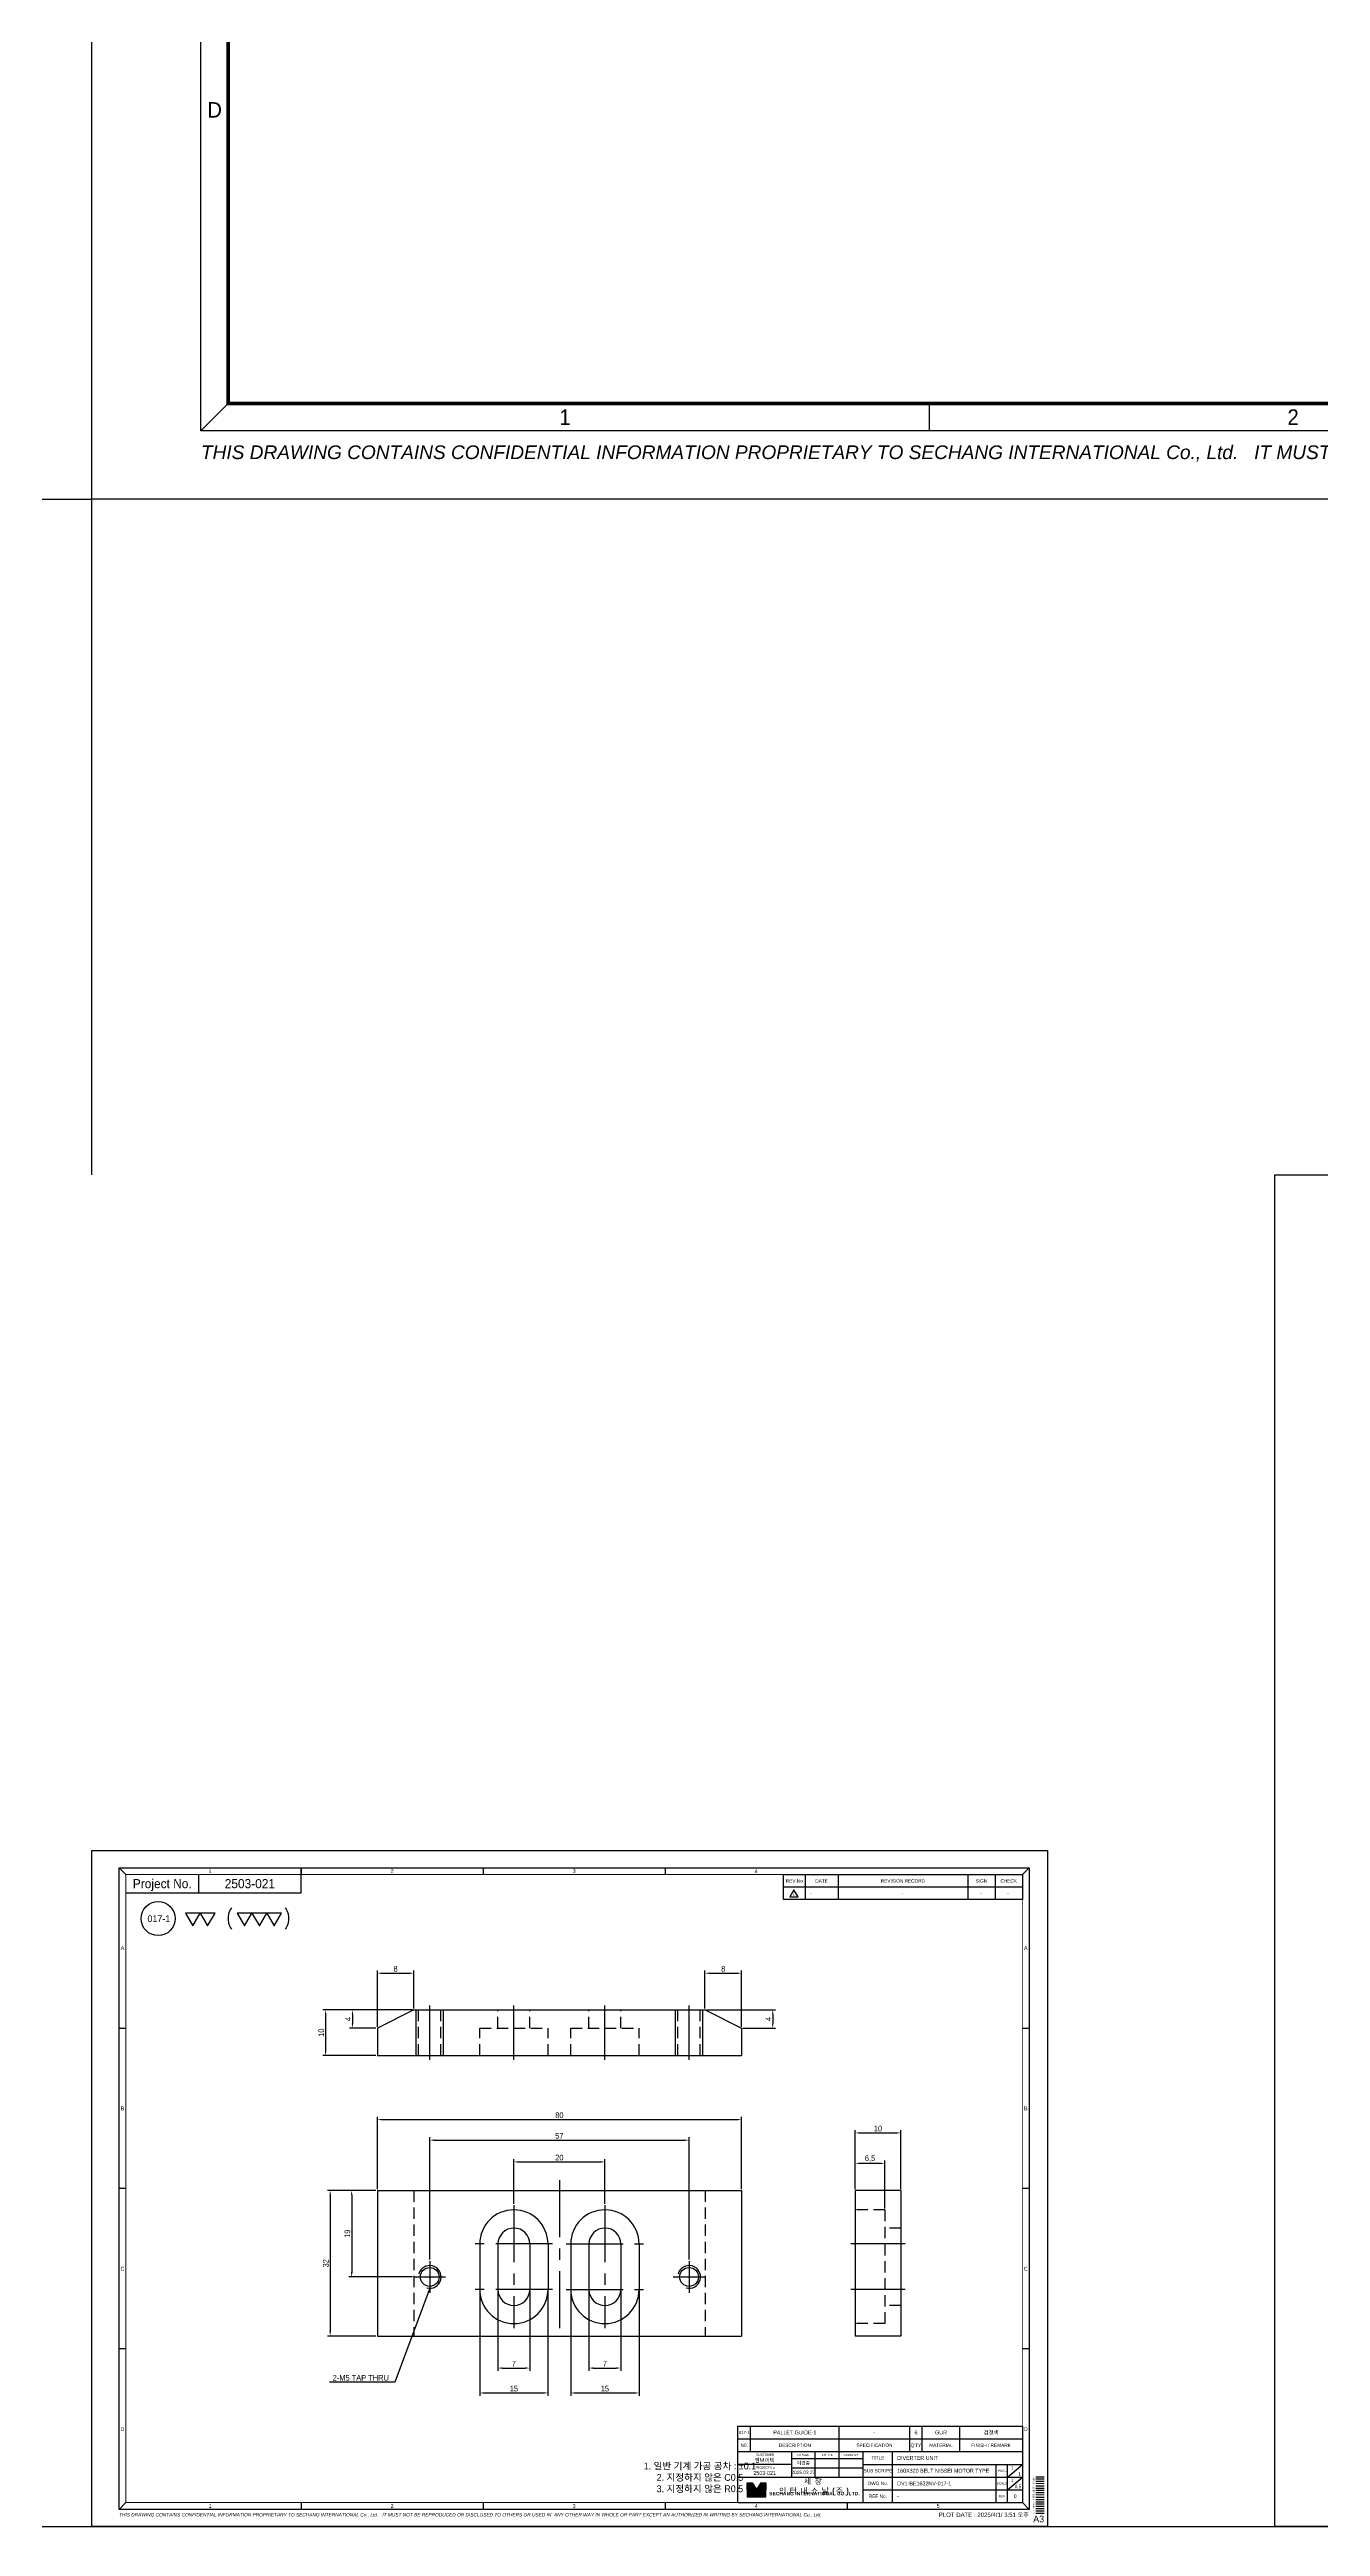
# Model space of a CAD drawing. Header units: inches. Extents: x 0 to 23821, y 0 to 11279.
# Drawn here: x 21374 to 21653, y 4213 to 4758 of the extents above; entities that cross this region are included whole.
import ezdxf
from ezdxf.enums import TextEntityAlignment as Align

# ---------------------------------------------------------------- set-up
doc = ezdxf.new("R2010")
doc.units = ezdxf.units.IN
doc.header["$LTSCALE"] = 10
doc.header["$MEASUREMENT"] = 0
for name, pattern in [('CENTER', [2, 1.25, -0.25, 0.25, -0.25]), ('HIDDEN', [0.375, 0.25, -0.125]), ('PHANTOM', [2.5, 1.25, -0.25, 0.25, -0.25, 0.25, -0.25])]:
    doc.linetypes.add(name, pattern=pattern)
doc.layers.get('Defpoints').update_dxf_attribs({"color": 8})
for name, color, linetype in [('11', 1, 'CENTER'), ('22', 2, 'HIDDEN'), ('44', 4, 'Continuous'), ('55', 5, 'Continuous'), ('66', 6, 'PHANTOM'), ('77', 40, 'HIDDEN'), ('99', 181, 'Continuous'), ('A', 8, 'Continuous'), ('B', 123, 'Continuous'), ('D', 3, 'Continuous'), ('G', 231, 'Continuous'), ('T', 3, 'Continuous'), ('V', 1, 'Continuous'), ('Y', 60, 'Continuous')]:
    doc.layers.add(name, color=color, linetype=linetype)
doc.layers.add('33', color=3, linetype='PHANTOM', lineweight=9)
doc.layers.add('88', color=35, linetype='Continuous', lineweight=5)
doc.styles.add('ROMANS', font='romans.shx', dxfattribs={"width": 0.9, "bigfont": 'whgtxt.shx'})
doc.styles.add('SCI', font='')
doc.styles.get('SCI').set_extended_font_data('Gulim')
doc.dimstyles.new('SCH', dxfattribs={"dimtxt": 2.5, "dimasz": 2, "dimexe": 1.25, "dimexo": 0.625, "dimtad": 1, "dimdec": 8, "dimtxsty": 'SCI', "dimcen": 2.5, "dimclrd": 4, "dimclre": 4, "dimclrt": 7, "dimadec": 8, "dimazin": 2, "dimtfac": 1, "dimtdec": 8, "dimtmove": 0, "dimatfit": 3, "dimfxl": 1, "dimarcsym": 0})

# ---------------------------------------------------------------- blocks, each defined once
blk = doc.blocks.new('A$C0ff3edcd')
for p, q in [((-50, 19.5), (-50, -12.5)), ((-50, 19.5), (30, 19.5)), ((30, 19.5), (30, -12.5)), ((-27.5, 7.75), (-27.5, -2.25)), ((-23.5, 7.75), (-23.5, -2.25)), ((-16.5, 7.75), (-16.5, -2.25)), ((-12.5, 7.75), (-12.5, -2.25)), ((-7.5, 7.75), (-7.5, -2.25)), ((-3.5, 7.75), (-3.5, -2.25)), ((3.5, 7.75), (3.5, -2.25)), ((7.5, 7.75), (7.5, -2.25)), ((-50, -12.5), (30, -12.5))]:
    blk.add_line(p, q)
for centre in [(-38.5, 0.5), (18.5, 0.5)]:
    blk.add_circle(centre, 2.07)
for centre, radius, start, end in [((-20, 7.75), 7.5, 0, 180), ((-20, 7.75), 3.5, 0, 180), ((0, 7.75), 7.5, 0, 180), ((0, 7.75), 3.5, 0, 180), ((-20, -2.25), 7.5, 180, 0), ((-20, -2.25), 3.5, 180, 0), ((0, -2.25), 7.5, 180, 0), ((0, -2.25), 3.5, 180, 0)]:
    blk.add_arc(centre, radius, start, end)
at = {"layer": '11'}
for p, q in [((-10, 21.75), (-10, -12.25)), ((-20, 16.25), (-20, -10.75)), ((0, 16.25), (0, -10.75)), ((-11.5, 7.75), (-28.5, 7.75)), ((-8.5, 7.75), (8.5, 7.75)), ((-42, 0.5), (-35, 0.5)), ((-38.5, 4), (-38.5, -3)), ((15, 0.5), (22, 0.5)), ((18.5, 4), (18.5, -3)), ((-11.5, -2.25), (-28.5, -2.25)), ((-8.5, -2.25), (8.5, -2.25))]:
    blk.add_line(p, q, dxfattribs=at)
at = {"layer": '22'}
for p, q in [((-42, 19.5), (-42, -12.5)), ((22, 19.5), (22, -12.5))]:
    blk.add_line(p, q, dxfattribs=at)
at = {"layer": 'T'}
for centre in [(-38.5, 0.5), (18.5, 0.5)]:
    blk.add_arc(centre, 2.5, 255, 165, dxfattribs=at)
blk = doc.blocks.new('A$Ceb090c7c')
for p, q in [((0, 16), (10, 16)), ((0, 16), (0, -16)), ((10, 16), (10, -16)), ((0, -16), (10, -16))]:
    blk.add_line(p, q)
at = {"layer": '11'}
for p, q in [((-1, 4.25), (11, 4.25)), ((-1, -5.75), (11, -5.75))]:
    blk.add_line(p, q, dxfattribs=at)
at = {"layer": '22'}
for p, q in [((3.5, 11.75), (3.5, -13.25)), ((3.5, 11.75), (10, 11.75)), ((0, 7.75), (3.5, 7.75)), ((0, -9.25), (3.5, -9.25)), ((3.5, -13.25), (10, -13.25))]:
    blk.add_line(p, q, dxfattribs=at)
blk = doc.blocks.new('A$C5400204d')
for p, q in [((-10, 22), (-6, 30)), ((-6, 30), (0, 30)), ((0, 30), (0, -50)), ((-10, 22), (-10, -42)), ((-10, -42), (-6, -50)), ((-6, -50), (0, -50))]:
    blk.add_line(p, q)
at = {"layer": '11'}
for p, q in [((1, 18.5), (-11, 18.5)), ((1, 0), (-11, 0)), ((1, -20), (-11, -20)), ((1, -38.5), (-11, -38.5))]:
    blk.add_line(p, q, dxfattribs=at)
at = {"layer": '22'}
for p, q in [((0, 20.96), (-10, 20.96)), ((0, 16.04), (-10, 16.04)), ((-6, 7.5), (-6, -7.5)), ((0, 7.5), (-6, 7.5)), ((-6, 3.5), (-10, 3.5)), ((-6, -3.5), (-10, -3.5)), ((0, -7.5), (-6, -7.5)), ((-6, -12.5), (-6, -27.5)), ((0, -12.5), (-6, -12.5)), ((-6, -16.5), (-10, -16.5)), ((-6, -23.5), (-10, -23.5)), ((0, -27.5), (-6, -27.5)), ((0, -36.04), (-10, -36.04)), ((0, -40.96), (-10, -40.96))]:
    blk.add_line(p, q, dxfattribs=at)
at = {"layer": 'T'}
for p, q in [((0, 21.5), (-10, 21.5)), ((0, 15.5), (-10, 15.5)), ((0, -35.5), (-10, -35.5)), ((0, -41.5), (-10, -41.5))]:
    blk.add_line(p, q, dxfattribs=at)
blk = doc.blocks.new('*D1251')
at = {"color": 4, "lineweight": -2, "transparency": 16777216}
for p, q in [((21445.39, 4287.29), (21439.44, 4287.29)), ((21440.06, 4286.29), (21440.06, 4269.29)), ((21453.39, 4268.29), (21439.44, 4268.29))]:
    blk.add_line(p, q, dxfattribs=at)
at = {"color": 4, "transparency": 16777216}
for points in [[(21439.89, 4286.29), (21440.23, 4286.29), (21440.06, 4287.29)], [(21439.89, 4269.29), (21440.23, 4269.29), (21440.06, 4268.29)]]:
    blk.add_solid(points, dxfattribs=at)
at = {"layer": 'Defpoints', "color": 0, "transparency": 16777216}
for p in [(21445.7, 4287.29), (21440.06, 4268.29), (21453.7, 4268.29)]:
    blk.add_point(p, dxfattribs=at)
at = {"color": 7, "transparency": 16777216, "insert": (21439.11, 4277.79), "char_height": 1.25, "attachment_point": 5, "rotation": 90, "style": 'SCI'}
blk.add_mtext('19', dxfattribs=at)
blk = doc.blocks.new('*D1252')
at = {"color": 4, "lineweight": -2, "transparency": 16777216}
for p, q in [((21445.39, 4287.29), (21434.71, 4287.29)), ((21435.33, 4286.29), (21435.33, 4256.29)), ((21445.39, 4255.29), (21434.71, 4255.29))]:
    blk.add_line(p, q, dxfattribs=at)
at = {"color": 4, "transparency": 16777216}
for points in [[(21435.17, 4286.29), (21435.5, 4286.29), (21435.33, 4287.29)], [(21435.17, 4256.29), (21435.5, 4256.29), (21435.33, 4255.29)]]:
    blk.add_solid(points, dxfattribs=at)
at = {"layer": 'Defpoints', "color": 0, "transparency": 16777216}
for p in [(21445.7, 4287.29), (21435.33, 4255.29), (21445.7, 4255.29)]:
    blk.add_point(p, dxfattribs=at)
at = {"color": 7, "transparency": 16777216, "insert": (21434.38, 4271.29), "char_height": 1.25, "attachment_point": 5, "rotation": 90, "style": 'SCI'}
blk.add_mtext('32', dxfattribs=at)
blk = doc.blocks.new('*D1253')
at = {"color": 4, "lineweight": -2, "transparency": 16777216}
for p, q in [((21475.7, 4284.35), (21475.7, 4294.2)), ((21476.7, 4293.57), (21494.7, 4293.57)), ((21495.7, 4284.35), (21495.7, 4294.2))]:
    blk.add_line(p, q, dxfattribs=at)
at = {"color": 4, "transparency": 16777216}
for points in [[(21476.7, 4293.74), (21476.7, 4293.4), (21475.7, 4293.57)], [(21494.7, 4293.74), (21494.7, 4293.4), (21495.7, 4293.57)]]:
    blk.add_solid(points, dxfattribs=at)
at = {"layer": 'Defpoints', "color": 0, "transparency": 16777216}
for p in [(21495.7, 4293.57), (21475.7, 4284.04), (21495.7, 4284.04)]:
    blk.add_point(p, dxfattribs=at)
at = {"color": 7, "transparency": 16777216, "insert": (21485.7, 4294.52), "char_height": 1.25, "attachment_point": 5, "style": 'SCI'}
blk.add_mtext('20', dxfattribs=at)
blk = doc.blocks.new('*D1254')
at = {"color": 4, "lineweight": -2, "transparency": 16777216}
for p, q in [((21457.2, 4272.1), (21457.2, 4298.97)), ((21458.2, 4298.35), (21513.2, 4298.35)), ((21514.2, 4272.1), (21514.2, 4298.97))]:
    blk.add_line(p, q, dxfattribs=at)
at = {"color": 4, "transparency": 16777216}
for points in [[(21458.2, 4298.51), (21458.2, 4298.18), (21457.2, 4298.35)], [(21513.2, 4298.51), (21513.2, 4298.18), (21514.2, 4298.35)]]:
    blk.add_solid(points, dxfattribs=at)
at = {"layer": 'Defpoints', "color": 0, "transparency": 16777216}
for p in [(21514.2, 4298.35), (21457.2, 4271.79), (21514.2, 4271.79)]:
    blk.add_point(p, dxfattribs=at)
at = {"color": 7, "transparency": 16777216, "insert": (21485.7, 4299.3), "char_height": 1.25, "attachment_point": 5, "style": 'SCI'}
blk.add_mtext('57', dxfattribs=at)
blk = doc.blocks.new('*D1255')
at = {"color": 4, "lineweight": -2, "transparency": 16777216}
for p, q in [((21445.7, 4287.6), (21445.7, 4303.48)), ((21446.7, 4302.86), (21524.7, 4302.86)), ((21525.7, 4287.6), (21525.7, 4303.48))]:
    blk.add_line(p, q, dxfattribs=at)
at = {"color": 4, "transparency": 16777216}
for points in [[(21446.7, 4303.03), (21446.7, 4302.69), (21445.7, 4302.86)], [(21524.7, 4303.03), (21524.7, 4302.69), (21525.7, 4302.86)]]:
    blk.add_solid(points, dxfattribs=at)
at = {"layer": 'Defpoints', "color": 0, "transparency": 16777216}
for p in [(21525.7, 4302.86), (21445.7, 4287.29), (21525.7, 4287.29)]:
    blk.add_point(p, dxfattribs=at)
at = {"color": 7, "transparency": 16777216, "insert": (21485.7, 4303.81), "char_height": 1.25, "attachment_point": 5, "style": 'SCI'}
blk.add_mtext('80', dxfattribs=at)
blk = doc.blocks.new('*D1256')
at = {"color": 4, "lineweight": -2, "transparency": 16777216}
for p, q in [((21472.2, 4265.23), (21472.2, 4247.65)), ((21479.2, 4265.23), (21479.2, 4247.65)), ((21473.2, 4248.27), (21478.2, 4248.27))]:
    blk.add_line(p, q, dxfattribs=at)
at = {"color": 4, "transparency": 16777216}
for points in [[(21473.2, 4248.44), (21473.2, 4248.11), (21472.2, 4248.27)], [(21478.2, 4248.44), (21478.2, 4248.11), (21479.2, 4248.27)]]:
    blk.add_solid(points, dxfattribs=at)
at = {"layer": 'Defpoints', "color": 0, "transparency": 16777216}
for p in [(21472.2, 4265.54), (21479.2, 4265.54), (21479.2, 4248.27)]:
    blk.add_point(p, dxfattribs=at)
at = {"color": 7, "transparency": 16777216, "insert": (21475.7, 4249.23), "char_height": 1.25, "attachment_point": 5, "style": 'SCI'}
blk.add_mtext('7', dxfattribs=at)
blk = doc.blocks.new('*D1257')
at = {"color": 4, "lineweight": -2, "transparency": 16777216}
for p, q in [((21492.2, 4265.23), (21492.2, 4247.65)), ((21499.2, 4265.23), (21499.2, 4247.65)), ((21493.2, 4248.27), (21498.2, 4248.27))]:
    blk.add_line(p, q, dxfattribs=at)
at = {"color": 4, "transparency": 16777216}
for points in [[(21493.2, 4248.44), (21493.2, 4248.11), (21492.2, 4248.27)], [(21498.2, 4248.44), (21498.2, 4248.11), (21499.2, 4248.27)]]:
    blk.add_solid(points, dxfattribs=at)
at = {"layer": 'Defpoints', "color": 0, "transparency": 16777216}
for p in [(21492.2, 4265.54), (21499.2, 4265.54), (21499.2, 4248.27)]:
    blk.add_point(p, dxfattribs=at)
at = {"color": 7, "transparency": 16777216, "insert": (21495.7, 4249.23), "char_height": 1.25, "attachment_point": 5, "style": 'SCI'}
blk.add_mtext('7', dxfattribs=at)
blk = doc.blocks.new('*D1258')
at = {"color": 4, "lineweight": -2, "transparency": 16777216}
for p, q in [((21468.2, 4265.23), (21468.2, 4242.17)), ((21483.2, 4265.23), (21483.2, 4242.17)), ((21469.2, 4242.8), (21482.2, 4242.8))]:
    blk.add_line(p, q, dxfattribs=at)
at = {"color": 4, "transparency": 16777216}
for points in [[(21469.2, 4242.96), (21469.2, 4242.63), (21468.2, 4242.8)], [(21482.2, 4242.96), (21482.2, 4242.63), (21483.2, 4242.8)]]:
    blk.add_solid(points, dxfattribs=at)
at = {"layer": 'Defpoints', "color": 0, "transparency": 16777216}
for p in [(21468.2, 4265.54), (21483.2, 4265.54), (21483.2, 4242.8)]:
    blk.add_point(p, dxfattribs=at)
at = {"color": 7, "transparency": 16777216, "insert": (21475.7, 4243.75), "char_height": 1.25, "attachment_point": 5, "style": 'SCI'}
blk.add_mtext('15', dxfattribs=at)
blk = doc.blocks.new('*D1259')
at = {"color": 4, "lineweight": -2, "transparency": 16777216}
for p, q in [((21488.2, 4265.23), (21488.2, 4242.17)), ((21503.2, 4265.23), (21503.2, 4242.17)), ((21489.2, 4242.8), (21502.2, 4242.8))]:
    blk.add_line(p, q, dxfattribs=at)
at = {"color": 4, "transparency": 16777216}
for points in [[(21489.2, 4242.96), (21489.2, 4242.63), (21488.2, 4242.8)], [(21502.2, 4242.96), (21502.2, 4242.63), (21503.2, 4242.8)]]:
    blk.add_solid(points, dxfattribs=at)
at = {"layer": 'Defpoints', "color": 0, "transparency": 16777216}
for p in [(21488.2, 4265.54), (21503.2, 4265.54), (21503.2, 4242.8)]:
    blk.add_point(p, dxfattribs=at)
at = {"color": 7, "transparency": 16777216, "insert": (21495.7, 4243.75), "char_height": 1.25, "attachment_point": 5, "style": 'SCI'}
blk.add_mtext('15', dxfattribs=at)
blk = doc.blocks.new('*D1260')
at = {"color": 4, "lineweight": -2, "transparency": 16777216}
for p, q in [((21445.7, 4323.28), (21445.7, 4335.66)), ((21446.7, 4335.03), (21452.7, 4335.03)), ((21453.7, 4327.28), (21453.7, 4335.66))]:
    blk.add_line(p, q, dxfattribs=at)
at = {"color": 4, "transparency": 16777216}
for points in [[(21446.7, 4335.2), (21446.7, 4334.87), (21445.7, 4335.03)], [(21452.7, 4335.2), (21452.7, 4334.87), (21453.7, 4335.03)]]:
    blk.add_solid(points, dxfattribs=at)
at = {"layer": 'Defpoints', "color": 0, "transparency": 16777216}
for p in [(21453.7, 4335.03), (21453.7, 4326.97), (21445.7, 4322.97)]:
    blk.add_point(p, dxfattribs=at)
at = {"color": 7, "transparency": 16777216, "insert": (21449.7, 4335.99), "char_height": 1.25, "attachment_point": 5, "style": 'SCI'}
blk.add_mtext('8', dxfattribs=at)
blk = doc.blocks.new('*D1261')
at = {"color": 4, "lineweight": -2, "transparency": 16777216}
for p, q in [((21517.7, 4327.28), (21517.7, 4335.66)), ((21518.7, 4335.03), (21524.7, 4335.03)), ((21525.7, 4323.28), (21525.7, 4335.66))]:
    blk.add_line(p, q, dxfattribs=at)
at = {"color": 4, "transparency": 16777216}
for points in [[(21518.7, 4335.2), (21518.7, 4334.87), (21517.7, 4335.03)], [(21524.7, 4335.2), (21524.7, 4334.87), (21525.7, 4335.03)]]:
    blk.add_solid(points, dxfattribs=at)
at = {"layer": 'Defpoints', "color": 0, "transparency": 16777216}
for p in [(21525.7, 4335.03), (21517.7, 4326.97), (21525.7, 4322.97)]:
    blk.add_point(p, dxfattribs=at)
at = {"color": 7, "transparency": 16777216, "insert": (21521.7, 4335.99), "char_height": 1.25, "attachment_point": 5, "style": 'SCI'}
blk.add_mtext('8', dxfattribs=at)
blk = doc.blocks.new('*D1262')
at = {"color": 4, "lineweight": -2, "transparency": 16777216}
for p, q in [((21453.39, 4326.97), (21439.6, 4326.97)), ((21445.39, 4322.97), (21439.6, 4322.97)), ((21440.23, 4325.97), (21440.23, 4323.97))]:
    blk.add_line(p, q, dxfattribs=at)
at = {"color": 4, "transparency": 16777216}
for points in [[(21440.06, 4325.97), (21440.39, 4325.97), (21440.23, 4326.97)], [(21440.06, 4323.97), (21440.39, 4323.97), (21440.23, 4322.97)]]:
    blk.add_solid(points, dxfattribs=at)
at = {"layer": 'Defpoints', "color": 0, "transparency": 16777216}
for p in [(21453.7, 4326.97), (21440.23, 4322.97), (21445.7, 4322.97)]:
    blk.add_point(p, dxfattribs=at)
at = {"color": 7, "transparency": 16777216, "insert": (21439.27, 4324.97), "char_height": 1.25, "attachment_point": 5, "rotation": 90, "style": 'SCI'}
blk.add_mtext('4', dxfattribs=at)
blk = doc.blocks.new('*D1263')
at = {"color": 4, "lineweight": -2, "transparency": 16777216}
for p, q in [((21453.39, 4326.97), (21433.71, 4326.97)), ((21434.34, 4325.97), (21434.34, 4317.97)), ((21445.39, 4316.97), (21433.71, 4316.97))]:
    blk.add_line(p, q, dxfattribs=at)
at = {"color": 4, "transparency": 16777216}
for points in [[(21434.17, 4325.97), (21434.5, 4325.97), (21434.34, 4326.97)], [(21434.17, 4317.97), (21434.5, 4317.97), (21434.34, 4316.97)]]:
    blk.add_solid(points, dxfattribs=at)
at = {"layer": 'Defpoints', "color": 0, "transparency": 16777216}
for p in [(21453.7, 4326.97), (21434.34, 4316.97), (21445.7, 4316.97)]:
    blk.add_point(p, dxfattribs=at)
at = {"color": 7, "transparency": 16777216, "insert": (21433.38, 4321.97), "char_height": 1.25, "attachment_point": 5, "rotation": 90, "style": 'SCI'}
blk.add_mtext('10', dxfattribs=at)
blk = doc.blocks.new('*D1264')
at = {"color": 4, "lineweight": -2, "transparency": 16777216}
for p, q in [((21518.02, 4326.97), (21533.21, 4326.97)), ((21526.02, 4322.97), (21533.21, 4322.97)), ((21532.59, 4325.97), (21532.59, 4323.97))]:
    blk.add_line(p, q, dxfattribs=at)
at = {"color": 4, "transparency": 16777216}
for points in [[(21532.42, 4325.97), (21532.75, 4325.97), (21532.59, 4326.97)], [(21532.42, 4323.97), (21532.75, 4323.97), (21532.59, 4322.97)]]:
    blk.add_solid(points, dxfattribs=at)
at = {"layer": 'Defpoints', "color": 0, "transparency": 16777216}
for p in [(21517.7, 4326.97), (21525.7, 4322.97), (21532.59, 4322.97)]:
    blk.add_point(p, dxfattribs=at)
at = {"color": 7, "transparency": 16777216, "insert": (21531.63, 4324.97), "char_height": 1.25, "attachment_point": 5, "rotation": 90, "style": 'SCI'}
blk.add_mtext('4', dxfattribs=at)
blk = doc.blocks.new('*D1265')
at = {"color": 4, "lineweight": -2, "transparency": 16777216}
for p, q in [((21550.71, 4287.6), (21550.71, 4293.86)), ((21556.21, 4293.23), (21551.71, 4293.23)), ((21557.21, 4283.35), (21557.21, 4293.86))]:
    blk.add_line(p, q, dxfattribs=at)
at = {"color": 4, "transparency": 16777216}
for points in [[(21551.71, 4293.4), (21551.71, 4293.07), (21550.71, 4293.23)], [(21556.21, 4293.4), (21556.21, 4293.07), (21557.21, 4293.23)]]:
    blk.add_solid(points, dxfattribs=at)
at = {"layer": 'Defpoints', "color": 0, "transparency": 16777216}
for p in [(21550.71, 4293.23), (21550.71, 4287.29), (21557.21, 4283.04)]:
    blk.add_point(p, dxfattribs=at)
at = {"color": 7, "transparency": 16777216, "insert": (21553.96, 4294.26), "char_height": 1.25, "attachment_point": 5, "style": 'SCI'}
blk.add_mtext('6,5', dxfattribs=at)
blk = doc.blocks.new('*D1266')
at = {"color": 4, "lineweight": -2, "transparency": 16777216}
for p, q in [((21550.71, 4287.6), (21550.71, 4300.56)), ((21551.71, 4299.94), (21559.71, 4299.94)), ((21560.71, 4287.6), (21560.71, 4300.56))]:
    blk.add_line(p, q, dxfattribs=at)
at = {"color": 4, "transparency": 16777216}
for points in [[(21551.71, 4300.1), (21551.71, 4299.77), (21550.71, 4299.94)], [(21559.71, 4300.1), (21559.71, 4299.77), (21560.71, 4299.94)]]:
    blk.add_solid(points, dxfattribs=at)
at = {"layer": 'Defpoints', "color": 0, "transparency": 16777216}
for p in [(21560.71, 4299.94), (21550.71, 4287.29), (21560.71, 4287.29)]:
    blk.add_point(p, dxfattribs=at)
at = {"color": 7, "transparency": 16777216, "insert": (21555.71, 4300.89), "char_height": 1.25, "attachment_point": 5, "style": 'SCI'}
blk.add_mtext('10', dxfattribs=at)
blk = doc.blocks.new('A$C5b8731fd')
for p, q in [((0, 0), (-2.25, -3.9)), ((2.25, -3.9), (0, 0)), ((-2.25, -3.9), (2.25, -3.9))]:
    blk.add_line(p, q)
blk = doc.blocks.new('SECHANG REV')
at = {"color": 7}
blk.add_line((-52.5, 0), (-52.5, 5.5), dxfattribs=at)
at = {"color": 3}
for p, q in [((-43, 5.5), (-43, 0)), ((-28.5, 5.5), (-28.5, 0)), ((28.5, 5.5), (28.5, 0)), ((40.5, 5.5), (40.5, 0)), ((52.5, 5.5), (52.5, 0))]:
    blk.add_line(p, q, dxfattribs=at)
blk.add_line((52.5, 0), (-52.5, 0))
blk = doc.blocks.new('A$Ce02b700d')
h = blk.add_hatch(color=5)
h.dxf.hatch_style = 1
h.paths.add_polyline_path([(145.04, -139), (144.1, -139), (144.1, -140.4), (145.97, -140.4)])
h.paths.add_polyline_path([(148.03, -139), (147.09, -139), (146.16, -140.4), (148.03, -140.4)])
h.paths.add_polyline_path([(148.03, -140.5), (144.1, -140.5), (144.1, -141.9), (148.03, -141.9)])
at = {"color": 2}
for p, q in [((6, -3.75), (7.5, -5.25)), ((46, -5), (46, -3.75)), ((46, -3.75), (46, -5.25)), ((86, -3.75), (86, -5.25)), ((126, -3.75), (126, -5.25)), ((206, -3.75), (204.5, -5.25)), ((7.5, -143.25), (6, -144.75)), ((46, -143.25), (46, -144.75)), ((86, -143.25), (86, -144.75)), ((126, -143.25), (126, -144.75)), ((166, -143.25), (166, -144.75)), ((204.5, -143.25), (206, -144.75))]:
    blk.add_line(p, q, dxfattribs=at)
at = {"color": 40}
for p, q in [((23.5, -9.25), (23.5, -5.25)), ((46, -9.25), (46, -5.25))]:
    blk.add_line(p, q, dxfattribs=at)
at = {"color": 3}
blk.add_line((152, -5.25), (204.5, -5.25), dxfattribs=at)
blk.add_line((152, -5.25), (204.5, -5.25), dxfattribs=at)
for p, q in [((6, -39), (7.5, -39)), ((204.5, -39), (206, -39)), ((7.5, -74.25), (6, -74.25)), ((206, -74.25), (204.5, -74.25)), ((7.5, -109.5), (6, -109.5)), ((206, -109.5), (204.5, -109.5)), ((142, -126.45), (204.5, -126.45)), ((142, -143.25), (142, -126.45)), ((204.5, -126.45), (204.5, -143.25)), ((142, -129.25), (204.5, -129.25)), ((142, -132.05), (204.5, -132.05)), ((153.75, -132.05), (153.75, -137.65)), ((159, -137.65), (159, -132.05)), ((164.25, -137.65), (164.25, -132.05)), ((169.5, -143.25), (169.5, -132.05)), ((153.75, -133.55), (169.5, -133.55)), ((198.75, -143.25), (198.75, -134.85)), ((201.25, -137.65), (204.5, -134.85)), ((201.25, -143.25), (201.25, -134.85)), ((142, -137.65), (204.5, -137.65)), ((201.25, -140.45), (204.5, -137.65)), ((207.48, -137.56), (209.29, -137.56)), ((144, -140.45), (144, -138.9)), ((144, -138.9), (145.1, -138.9)), ((144, -140.45), (144, -142)), ((144.1, -140.4), (144.1, -139)), ((144.1, -139), (145.04, -139)), ((145.97, -140.4), (144.1, -140.4)), ((148.03, -140.5), (144.1, -140.5)), ((144.1, -140.5), (144.1, -141.9)), ((145.04, -139), (145.97, -140.4)), ((145.1, -138.9), (146.07, -140.36)), ((147.04, -138.9), (146.07, -140.36)), ((147.09, -139), (146.16, -140.4)), ((148.03, -140.4), (146.16, -140.4)), ((147.04, -138.9), (148.13, -138.9)), ((147.09, -139), (148.03, -139)), ((148.03, -139), (148.03, -140.4)), ((148.03, -141.9), (148.03, -140.5)), ((148.13, -138.9), (148.13, -140.45)), ((148.13, -142), (148.13, -140.45)), ((142, -143.25), (204.5, -143.25)), ((144, -142), (148.13, -142)), ((144.1, -141.9), (148.03, -141.9))]:
    blk.add_line(p, q)
at = {"color": 1}
blk.add_lwpolyline([(0, 0), (210, 0), (210, -148.5), (0, -148.5)], close=True, dxfattribs=at)
at = {"color": 2}
blk.add_lwpolyline([(6, -3.75), (206, -3.75), (206, -144.75), (6, -144.75)], close=True, dxfattribs=at)
at = {"const_width": 0.2}
blk.add_lwpolyline([(7.5, -5.25), (204.5, -5.25), (204.5, -143.25), (7.5, -143.25)], close=True, dxfattribs=at)
at = {"color": 40}
blk.add_lwpolyline([(7.5, -9.25), (46, -9.25)], dxfattribs=at)
for points in [[(22.22, -16.54), (23.84, -13.72), (20.59, -13.72)], [(25.47, -16.54), (27.09, -13.72), (23.84, -13.72)], [(33.58, -16.54), (35.21, -13.72), (31.96, -13.72)], [(36.83, -16.54), (38.46, -13.72), (35.21, -13.72)], [(40.08, -16.54), (41.71, -13.72), (38.46, -13.72)]]:
    blk.add_lwpolyline(points, close=True)
blk.add_circle((14.59, -14.92), 3.75)
at = {"layer": '11'}
blk.add_line((207.48, -138.06), (209.29, -138.06), dxfattribs=at)
at = {"layer": '22'}
blk.add_line((207.48, -138.56), (209.29, -138.56), dxfattribs=at)
at = {"layer": '33'}
blk.add_line((207.48, -139.06), (209.29, -139.06), dxfattribs=at)
at = {"layer": '44'}
blk.add_line((207.48, -139.56), (209.29, -139.56), dxfattribs=at)
at = {"layer": '55'}
blk.add_line((207.48, -140.06), (209.29, -140.06), dxfattribs=at)
at = {"layer": '66'}
blk.add_line((207.48, -140.56), (209.29, -140.56), dxfattribs=at)
at = {"layer": '77'}
blk.add_line((207.48, -141.06), (209.29, -141.06), dxfattribs=at)
at = {"layer": '88'}
blk.add_line((207.48, -141.56), (209.29, -141.56), dxfattribs=at)
at = {"layer": '99'}
blk.add_line((207.48, -142.06), (209.29, -142.06), dxfattribs=at)
at = {"layer": 'A'}
blk.add_line((207.48, -142.56), (209.29, -142.56), dxfattribs=at)
at = {"layer": 'B'}
blk.add_line((207.48, -143.06), (209.29, -143.06), dxfattribs=at)
at = {"layer": 'D'}
for p, q in [((144.75, -129.25), (144.75, -126.45)), ((164.25, -129.25), (164.25, -126.45)), ((179.75, -129.25), (179.75, -126.45)), ((182.5, -129.25), (182.5, -126.45)), ((190.75, -129.25), (190.75, -126.45)), ((144.75, -132.05), (144.75, -129.25)), ((164.25, -132.05), (164.25, -129.25)), ((179.75, -132.05), (179.75, -129.25)), ((182.5, -132.05), (182.5, -129.25)), ((190.75, -132.05), (190.75, -129.25)), ((176, -143.25), (176, -132.05)), ((153.75, -134.85), (142, -134.85)), ((153.75, -135.6), (169.5, -135.6)), ((169.5, -134.85), (204.5, -134.85)), ((169.5, -140.45), (204.5, -140.45)), ((207.48, -143.56), (209.29, -143.56))]:
    blk.add_line(p, q, dxfattribs=at)
at = {"layer": 'G'}
blk.add_line((207.48, -144.06), (209.29, -144.06), dxfattribs=at)
at = {"layer": 'T'}
blk.add_line((207.48, -144.56), (209.29, -144.56), dxfattribs=at)
at = {"layer": 'V'}
blk.add_line((207.48, -145.56), (209.29, -145.56), dxfattribs=at)
at = {"layer": 'Y'}
blk.add_line((207.48, -145.06), (209.29, -145.06), dxfattribs=at)
for name, p, xscale, yscale, zscale in [('SECHANG REV', (178.25, -8), 0.5, 0.5, 0.5), ('SECHANG REV', (178.25, -10.75), 0.5, 0.5, 0.5), ('A$C5b8731fd', (154.3, -8.58), 0.3999999999999999, 0.3999999999999999, 0.3999999999999999)]:
    blk.add_blockref(name, p, dxfattribs=dict(xscale=xscale, yscale=yscale, zscale=zscale))
at = {"color": 2, "style": 'SCI'}
blk.add_text('1', height=0.5, dxfattribs=at).set_placement((26, -4.38), align=Align.MIDDLE_CENTER)
at = {"style": 'SCI'}
for s, height, p in [('Project No.', 2, (15.5, -7.25)), ('N0.', 0.75, (143.38, -130.65)), ('DESCRIPTION', 0.75, (154.5, -130.65)), ('SPECIFICATION', 0.75, (172, -130.65)), ("Q'TY", 0.75, (181.12, -130.65)), ('MATERIAL', 0.75, (186.62, -130.65)), ('FINISH / REMARK', 0.75, (197.62, -130.65)), ('이경중', 0.75, (156.38, -134.57)), ('0', 0.3, (206.98, -137.54))]:
    blk.add_text(s, height=height, dxfattribs=at).set_placement(p, align=Align.MIDDLE_CENTER)
for p in [(157.84, -9.77), (177.93, -9.77), (195.18, -9.77), (201.18, -9.77)]:
    blk.add_text('-', height=0.75, dxfattribs=at).set_placement(p)
at = {"style": 'ROMANS', "width": 0.8}
for s, p in [('(', (30.29, -14.66)), (')', (42.92, -14.66))]:
    blk.add_text(s, height=3.08, dxfattribs=at).set_placement(p, align=Align.MIDDLE_CENTER)
at = {"linetype": 'Continuous', "style": 'SCI'}
blk.add_text('PLOT DATE : 2025/4/1/ 3:51 오후', height=0.96, dxfattribs=at).set_placement((205.93, -146.42), align=Align.RIGHT)
at = {"color": 2, "style": 'SCI'}
blk.add_text('A3', height=1.5, dxfattribs=at).set_placement((209.28, -148.06), align=Align.BOTTOM_RIGHT)
at = {"color": 2, "attachment_point": 5, "style": 'SCI'}
for s, insert, char_height, width in [('1', (26, -4.5), 0.85, 40), ('2', (66, -4.5), 0.85, 40), ('3', (106, -4.5), 0.85, 40), ('4', (146, -4.5), 0.85, 40), ('A', (6.75, -21.37), 0.85, 1.5), ('A', (205.25, -21.37), 0.85, 1.5), ('B', (6.75, -56.62), 0.85, 1.5), ('B', (205.25, -56.62), 0.85, 1.5), ('C', (6.75, -91.88), 0.85, 1.5), ('C', (205.25, -91.88), 0.85, 1.5), ('D', (6.75, -127.12), 0.85, 1.5), ('D', (205.25, -127.12), 0.85, 1.5), ('1. 일반 기계 가공 공차 : ±0.1\\P2. 지정하지 않은 C0.5\\P3. 지정하지 않은 R0.5', (133.64, -137.8), 1.5, 41.7909), ('1', (26, -144), 0.85, 40), ('2', (66, -144), 0.85, 40), ('3', (106, -144), 0.85, 40), ('4', (146, -144), 0.85, 40), ('5', (186, -144), 0.85, 40)]:
    blk.add_mtext(s, dxfattribs=dict(at, insert=insert, char_height=char_height, width=width))
at = {"style": 'SCI'}
for s, insert, char_height, width, attachment_point in [('REV.No', (154.38, -6.65), 0.75, 4.75, 5), ('DATE', (160.38, -6.65), 0.75, 7.25, 5), ('REVISION RECORD', (178.25, -6.65), 0.75, 28.5, 5), ('SIGN', (195.5, -6.65), 0.75, 6, 5), ('CHECK', (201.5, -6.65), 0.75, 6, 5), ('{\\fGulim|b0|i0|c129|p50;1}', (154.3, -9.56), 0.6, 1.8015, 5), (' CUSTOMER', (147.88, -132.75), 0.5, 11.75, 5), ('DESIGN', (156.38, -132.8), 0.5, 5.25, 5), ('CHECK', (161.62, -132.8), 0.5, 5.25, 5), ('APPROVE', (166.88, -132.8), 0.5, 5.25, 5), ('TITLE', (172.75, -133.45), 0.75, 6.5, 5), (' PROJECT No.', (147.88, -135.55), 0.5, 11.75, 5), ('SUB SCRIPE', (172.75, -136.25), 0.75, 6.5, 5), (' PAGE', (200, -136.25), 0.5, 2.5, 5), ('\\pi0.71363;1', (201.25, -135.55), 0.75, 1.625, 4), ('DWG No.', (172.75, -139.05), 0.75, 6.5, 5), ('\\pi0.71363;1', (201.25, -138.35), 0.75, 1.625, 4), ('\\pi0.71363;1', (202.88, -136.95), 0.75, 1.625, 4), ('{\\fGulim|b1|i0|c129|p50;\\T1.45;세창 인터내쇼날(주)}', (158.82, -139.82), 1.25, 19.3667, 5), ('{\\fGulim|b1|i0|c129|p50;\\T1.05;SECHANG INTERNATIONAL CO., LTD.}', (158.82, -141.37), 0.75, 19.3667, 5), ('REF No.', (172.75, -141.85), 0.75, 6.5, 5), ('SCALE', (200, -139.05), 0.5, 2.5, 5), ('REV', (200, -141.85), 0.5, 2.5, 5)]:
    blk.add_mtext(s, dxfattribs=dict(at, insert=insert, char_height=char_height, width=width, attachment_point=attachment_point))
at = {"color": 3, "insert": (6, -146), "char_height": 0.75, "width": 200.0119, "attachment_point": 4, "style": 'SCI'}
blk.add_mtext('{\\fArial|b0|i1|c0|p34;THIS DRAWING CONTAINS CONFIDENTIAL INFORMATION PROPRIETARY TO SECHANG INTERNATIONAL Co., Ltd.   IT MUST NOT BE REPRODUCED OR DISCLOSED TO OTHERS OR USED IN  ANY OTHER WAY IN WHOLE OR PART EXCEPT AN AUTHORIZED IN WRITING BY SECHANG INTERNATIONAL Co., Ltd.  }', dxfattribs=at)
at = {"layer": '11', "style": 'SCI'}
blk.add_text('11', height=0.3, dxfattribs=at).set_placement((206.98, -138.04), align=Align.MIDDLE_CENTER)
at = {"layer": '22', "style": 'SCI'}
blk.add_text('22', height=0.3, dxfattribs=at).set_placement((206.98, -138.54), align=Align.MIDDLE_CENTER)
at = {"layer": '33', "style": 'SCI'}
blk.add_text('33', height=0.3, dxfattribs=at).set_placement((206.98, -139.04), align=Align.MIDDLE_CENTER)
at = {"layer": '44', "style": 'SCI'}
blk.add_text('44', height=0.3, dxfattribs=at).set_placement((206.98, -139.54), align=Align.MIDDLE_CENTER)
at = {"layer": '55', "style": 'SCI'}
blk.add_text('55', height=0.3, dxfattribs=at).set_placement((206.98, -140.04), align=Align.MIDDLE_CENTER)
at = {"layer": '66', "style": 'SCI'}
blk.add_text('66', height=0.3, dxfattribs=at).set_placement((206.98, -140.54), align=Align.MIDDLE_CENTER)
at = {"layer": '77', "style": 'SCI'}
blk.add_text('77', height=0.3, dxfattribs=at).set_placement((206.98, -141.04), align=Align.MIDDLE_CENTER)
at = {"layer": '88', "style": 'SCI'}
blk.add_text('88', height=0.3, dxfattribs=at).set_placement((206.98, -141.54), align=Align.MIDDLE_CENTER)
at = {"layer": '99', "style": 'SCI'}
blk.add_text('99', height=0.3, dxfattribs=at).set_placement((206.98, -142.04), align=Align.MIDDLE_CENTER)
at = {"layer": 'A', "style": 'SCI'}
blk.add_text('A', height=0.3, dxfattribs=at).set_placement((206.98, -142.54), align=Align.MIDDLE_CENTER)
at = {"layer": 'B', "style": 'SCI'}
blk.add_text('B', height=0.3, dxfattribs=at).set_placement((206.98, -143.04), align=Align.MIDDLE_CENTER)
at = {"layer": 'D', "style": 'SCI'}
blk.add_text('D', height=0.3, dxfattribs=at).set_placement((206.98, -143.54), align=Align.MIDDLE_CENTER)
at = {"layer": 'G', "style": 'SCI'}
blk.add_text('G', height=0.3, dxfattribs=at).set_placement((206.98, -144.04), align=Align.MIDDLE_CENTER)
at = {"layer": 'T', "style": 'SCI'}
blk.add_text('T', height=0.3, dxfattribs=at).set_placement((206.98, -144.54), align=Align.MIDDLE_CENTER)
at = {"layer": 'V', "style": 'SCI'}
blk.add_text('V', height=0.3, dxfattribs=at).set_placement((206.98, -145.54), align=Align.MIDDLE_CENTER)
at = {"layer": 'Y', "style": 'SCI'}
blk.add_text('Y', height=0.3, dxfattribs=at).set_placement((206.98, -145.04), align=Align.MIDDLE_CENTER)
blk = doc.blocks.new('A$C84edc88f')
at = {"color": 2}
for p, q in [((7.5, -143.25), (6, -144.75)), ((46, -143.25), (46, -144.75))]:
    blk.add_line(p, q, dxfattribs=at)
at = {"color": 1}
blk.add_lwpolyline([(0, 0), (210, 0), (210, -148.5), (0, -148.5)], close=True, dxfattribs=at)
at = {"color": 2}
blk.add_lwpolyline([(6, -3.75), (206, -3.75), (206, -144.75), (6, -144.75)], close=True, dxfattribs=at)
at = {"const_width": 0.2}
blk.add_lwpolyline([(7.5, -5.25), (204.5, -5.25), (204.5, -143.25), (7.5, -143.25)], close=True, dxfattribs=at)
at = {"color": 2, "char_height": 0.85, "attachment_point": 5, "style": 'SCI'}
for s, insert, width in [('D', (6.75, -127.12), 1.5), ('1', (26, -144), 40), ('2', (66, -144), 40)]:
    blk.add_mtext(s, dxfattribs=dict(at, insert=insert, width=width))
at = {"color": 3, "insert": (6, -146), "char_height": 0.75, "width": 200.0119, "attachment_point": 4, "style": 'SCI'}
blk.add_mtext('{\\fArial|b0|i1|c0|p34;THIS DRAWING CONTAINS CONFIDENTIAL INFORMATION PROPRIETARY TO SECHANG INTERNATIONAL Co., Ltd.   IT MUST NOT BE REPRODUCED OR DISCLOSED TO OTHERS OR USED IN  ANY OTHER WAY IN WHOLE OR PART EXCEPT AN AUTHORIZED IN WRITING BY SECHANG INTERNATIONAL Co., Ltd.  }', dxfattribs=at)

msp = doc.modelspace()

# ---------------------------------------------------------------- linework, layer by layer
at = {"color": 40}
for p, q in [((21406.43894044, 4352.7121525), (21406.43894044, 4356.7121525)), ((21428.93894044, 4352.7121525), (21428.93894044, 4356.7121525))]:
    msp.add_line(p, q, dxfattribs=at)
at = {"color": 2}
msp.add_line((21428.93894044, 4358.2121525), (21428.93894044, 4356.7121525), dxfattribs=at)
msp.add_lwpolyline([(21288.32086274, 4213.4621525), (23254.29252929, 4213.4621525), (23254.29252929, 5601.87751627), (21288.32086274, 5601.87751627)], close=True)
at = {"color": 40}
msp.add_lwpolyline([(21390.43894044, 4352.7121525), (21428.93894044, 4352.7121525)], dxfattribs=at)
at = {"layer": 'Defpoints', "color": 8}
for p, q in [((21332.93894044, 4658.9621525), (21382.93894044, 4658.9621525)), ((21332.93894044, 4213.4621525), (21382.93894044, 4213.4621525)), ((21592.93894044, 4213.4621525), (21642.93894044, 4213.4621525))]:
    msp.add_line(p, q, dxfattribs=at)
at = {"layer": 'Defpoints'}
msp.add_line((21382.93894044, 4510.4621525), (21382.93894044, 4658.9621525), dxfattribs=at)

# ---------------------------------------------------------------- block references
for name, p, xscale, yscale, zscale in [('A$C84edc88f', (21382.93894044, 5252.9621525), 4, 4, 4), ('A$Ce02b700d', (21642.93894044, 4510.4621525), 2, 2, 2)]:
    msp.add_blockref(name, p, dxfattribs=dict(xscale=xscale, yscale=yscale, zscale=zscale))
for name, p in [('A$Ce02b700d', (21382.93894044, 4361.9621525)), ('A$C0ff3edcd', (21495.70288803, 4267.78884876))]:
    msp.add_blockref(name, p)
at = {"xscale": -1, "rotation": 90}
msp.add_blockref('A$C5400204d', (21475.70288803, 4316.97175262), dxfattribs=at)
at = {"xscale": -1}
msp.add_blockref('A$Ceb090c7c', (21560.71258928, 4271.28884876), dxfattribs=at)

# ---------------------------------------------------------------- texts
at = {"style": 'SCI'}
for s, height, p in [('Project No.', 2, (21398.43894044, 4354.7121525)), ('2503-021', 2, (21417.68894044, 4354.7121525)), ('017-1', 1.5, (21397.68491125, 4347.01237919)), ('017-1', 0.65, (21526.31394044, 4234.1121525)), ('PALLET GUIDE-1', 0.85, (21537.43894044, 4234.1121525)), ('6', 0.85, (21564.06394044, 4234.1121525)), ('GUR', 0.85, (21569.56394044, 4234.1121525)), ('검정색', 0.85, (21580.56394044, 4234.1121525)), ('-', 0.85, (21554.93894044, 4234.1121525)), ('2503-021', 0.85, (21530.81394044, 4225.2139395)), ('엠브이텍', 0.85, (21530.81394044, 4228.0139395)), ('2025.03.27', 0.75, (21539.31394044, 4225.3371525)), ('0.5', 0.75, (21586.4870503, 4222.24494003))]:
    msp.add_text(s, height=height, dxfattribs=at).set_placement(p, align=Align.MIDDLE_CENTER)
for s, p in [('160X320 BELT NISSEI MOTOR TYPE', (21559.93894044, 4225.7121525)), ('DIVERTER UNIT', (21559.93894044, 4228.5121525)), ('-', (21559.93894044, 4220.1121525)), ('DV1-BE1632NV-017-1', (21559.93894044, 4222.9121525))]:
    msp.add_text(s, height=0.85, dxfattribs=at).set_placement(p, align=Align.MIDDLE_LEFT)
at = {"color": 7, "insert": (21448.24222055, 4245.49606807), "char_height": 1.25, "attachment_point": 9, "style": 'SCI'}
msp.add_mtext('2-M5 TAP THRU', dxfattribs=at)
at = {"insert": (21584.18894044, 4220.1121525), "char_height": 0.75, "width": 3.25, "attachment_point": 4, "style": 'SCI'}
msp.add_mtext('\\pi1.39431;0', dxfattribs=at)

# ---------------------------------------------------------------- dimensions: what is measured, and where the dimension line sits
for base, p1, p2, picture, middle in [((21453.7028880283, 4335.0339814449), (21445.7028880283, 4322.9717526205), (21453.7028880283, 4326.9717526205), '*D1260', (21449.7028880283, 4335.9872936952)), ((21525.7028880283, 4335.0339814449), (21517.7028880282, 4326.9717526205), (21525.7028880283, 4322.9717526205), '*D1261', (21521.7028880283, 4335.9872936952)), ((21525.7028880283, 4302.8592195515), (21445.7028880283, 4287.2888487603), (21525.7028880283, 4287.2888487603), '*D1255', (21485.7028880283, 4303.8125318018)), ((21514.2028880282, 4298.346027119), (21457.2028880282, 4271.7888487603), (21514.2028880282, 4271.7888487603), '*D1254', (21485.7028880282, 4299.2993393694)), ((21560.7125892763, 4299.936263667), (21550.7125892763, 4287.2888487603), (21560.7125892763, 4287.2888487603), '*D1266', (21555.7125892763, 4300.8912403647)), ((21495.7028880283, 4293.5701284065), (21475.7028880283, 4284.0388487603), (21495.7028880283, 4284.0388487603), '*D1253', (21485.7028880283, 4294.5234406569)), ((21550.7125892763, 4293.2328002218), (21557.2125892763, 4283.0388487603), (21550.7125892763, 4287.2888487603), '*D1265', (21553.9625892763, 4294.2635092764)), ((21483.2028880283, 4242.7965247597), (21468.2028880283, 4265.5388487603), (21483.2028880283, 4265.5388487603), '*D1258', (21475.7028880283, 4243.7515014575)), ((21479.2028880283, 4248.2724249566), (21472.2028880283, 4265.5388487603), (21479.2028880283, 4265.5388487603), '*D1256', (21475.7028880283, 4249.225737207)), ((21503.2028880283, 4242.7965247597), (21488.2028880283, 4265.5388487603), (21503.2028880283, 4265.5388487603), '*D1259', (21495.7028880283, 4243.7515014575)), ((21499.2028880283, 4248.2724249566), (21492.2028880283, 4265.5388487603), (21499.2028880283, 4265.5388487603), '*D1257', (21495.7028880283, 4249.225737207))]:
    dim = msp.add_linear_dim(base=base, p1=p1, p2=p2, dimstyle='SCH', override={"dimscale": 0.5, "dimcen": 1})
    dim.commit()
    dim.dimension.update_dxf_attribs({"geometry": picture, "text_midpoint": middle})
for base, p1, p2, picture, middle in [((21434.3365664102, 4316.9717526205), (21453.7028880283, 4326.9717526205), (21445.7028880283, 4316.9717526205), '*D1263', (21433.3815897124, 4321.9717526205)), ((21440.22662775, 4322.97175262), (21453.70288803, 4326.97175262), (21445.70288803, 4322.97175262), '*D1262', (21439.27248327, 4324.97175262)), ((21532.585333, 4322.97175262), (21517.70288803, 4326.97175262), (21525.70288803, 4322.97175262), '*D1264', (21531.63118853, 4324.97175262)), ((21435.3331292418, 4255.2888487603), (21445.7028880283, 4287.2888487603), (21445.7028880283, 4255.2888487603), '*D1252', (21434.3798169914, 4271.2888487603)), ((21440.0605895515, 4268.2888487603), (21445.7028880283, 4287.2888487603), (21453.7028880282, 4268.2888487603), '*D1251', (21439.1056128538, 4277.7888487603))]:
    dim = msp.add_linear_dim(base=base, p1=p1, p2=p2, angle=90, dimstyle='SCH', override={"dimscale": 0.5, "dimcen": 1})
    dim.commit()
    dim.dimension.update_dxf_attribs({"geometry": picture, "text_midpoint": middle})

# ---------------------------------------------------------------- leaders
at = {"annotation_type": 0, "has_hookline": 1, "hookline_direction": 1, "text_width": 13.0442743}
msp.add_leader([(21457.20288803, 4265.78884876), (21449.55472055, 4245.18356807), (21448.55472055, 4245.18356807)], dimstyle='SCH', override={"dimscale": 0.5, "dimgap": 0.625, "dimtad": 1, "dimcen": 1}, dxfattribs=at)

doc.saveas('drawing.dxf')
